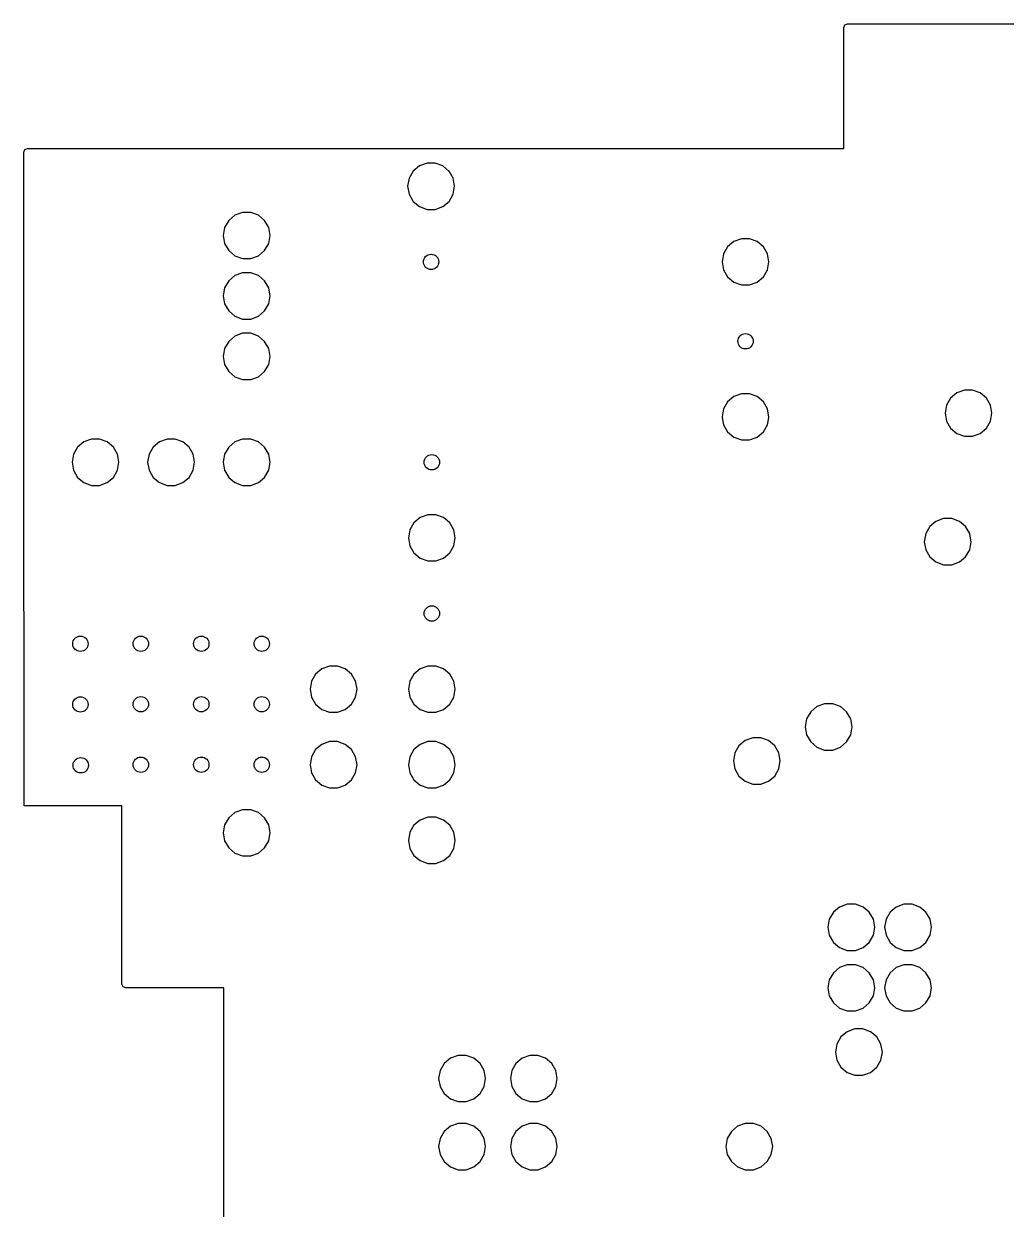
# Model space of a CAD drawing. Extents: x -0.61 to 0.4, y -0.57 to 0.67.
# Drawn here: x -0.606 to -0.094, y 0.051 to 0.668 of the extents above; entities that cross this region are included whole.
import ezdxf

# ---------------------------------------------------------------- set-up
doc = ezdxf.new("R2010")
doc.units = 0
doc.header["$MEASUREMENT"] = 0

msp = doc.modelspace()

# ---------------------------------------------------------------- linework, layer by layer
for p, q in [((-0.17904, 0.6662), (-0.17847, 0.66758)), ((-0.17847, 0.66758), (-0.17708, 0.66816)), ((-0.17708, 0.66816), (-0.08237, 0.66816)), ((-0.17904, 0.6032), (-0.17904, 0.6662)), ((-0.6062, 0.60124), (-0.60563, 0.60262)), ((-0.6062, 0.49493), (-0.6062, 0.60124)), ((-0.60563, 0.60262), (-0.60424, 0.6032)), ((-0.60424, 0.6032), (-0.17904, 0.6032)), ((-0.4001, 0.59408), (-0.40335, 0.59136)), ((-0.39612, 0.59553), (-0.4001, 0.59408)), ((-0.39188, 0.59553), (-0.39612, 0.59553)), ((-0.3879, 0.59408), (-0.39188, 0.59553)), ((-0.38468, 0.59139), (-0.3879, 0.59408)), ((-0.40547, 0.58769), (-0.40621, 0.58351)), ((-0.40335, 0.59136), (-0.40547, 0.58769)), ((-0.38465, 0.59136), (-0.38468, 0.59139)), ((-0.38253, 0.58769), (-0.38465, 0.59136)), ((-0.38179, 0.58351), (-0.38253, 0.58769)), ((-0.40621, 0.58351), (-0.40547, 0.57934)), ((-0.38253, 0.57934), (-0.38179, 0.58351)), ((-0.40547, 0.57934), (-0.40335, 0.57567)), ((-0.40335, 0.57567), (-0.4001, 0.57294)), ((-0.3879, 0.57294), (-0.38465, 0.57567)), ((-0.38465, 0.57567), (-0.38253, 0.57934)), ((-0.49617, 0.56849), (-0.49941, 0.56577)), ((-0.49218, 0.56994), (-0.49617, 0.56849)), ((-0.48794, 0.56994), (-0.49218, 0.56994)), ((-0.48396, 0.56849), (-0.48794, 0.56994)), ((-0.48071, 0.56577), (-0.48396, 0.56849)), ((-0.4001, 0.57294), (-0.39612, 0.57149)), ((-0.39612, 0.57149), (-0.39188, 0.57149)), ((-0.39188, 0.57149), (-0.3879, 0.57294)), ((-0.50153, 0.5621), (-0.50227, 0.55792)), ((-0.49941, 0.56577), (-0.50153, 0.5621)), ((-0.47859, 0.5621), (-0.48071, 0.56577)), ((-0.4782, 0.55989), (-0.47859, 0.5621)), ((-0.50227, 0.55792), (-0.50153, 0.55375)), ((-0.47859, 0.55375), (-0.47786, 0.55792)), ((-0.47786, 0.55792), (-0.4782, 0.55989)), ((-0.23234, 0.55616), (-0.23632, 0.55471)), ((-0.2281, 0.55616), (-0.23234, 0.55616)), ((-0.22412, 0.55471), (-0.2281, 0.55616)), ((-0.50153, 0.55375), (-0.49941, 0.55008)), ((-0.49941, 0.55008), (-0.49617, 0.54735)), ((-0.48396, 0.54735), (-0.48071, 0.55008)), ((-0.48071, 0.55008), (-0.47859, 0.55375)), ((-0.23957, 0.55199), (-0.24169, 0.54832)), ((-0.23632, 0.55471), (-0.23957, 0.55199)), ((-0.22087, 0.55199), (-0.22412, 0.55471)), ((-0.21875, 0.54832), (-0.22087, 0.55199)), ((-0.49617, 0.54735), (-0.49218, 0.5459)), ((-0.49218, 0.5459), (-0.48794, 0.5459)), ((-0.48794, 0.5459), (-0.48396, 0.54735)), ((-0.24169, 0.54832), (-0.24243, 0.54414)), ((-0.24243, 0.54414), (-0.24169, 0.53997)), ((-0.21802, 0.54414), (-0.21875, 0.54832)), ((-0.21875, 0.53997), (-0.21802, 0.54414)), ((-0.49218, 0.53844), (-0.49617, 0.537)), ((-0.48794, 0.53844), (-0.49218, 0.53844)), ((-0.48396, 0.537), (-0.48794, 0.53844)), ((-0.24169, 0.53997), (-0.23957, 0.5363)), ((-0.22087, 0.5363), (-0.21875, 0.53997)), ((-0.49941, 0.53427), (-0.50153, 0.5306)), ((-0.49617, 0.537), (-0.49941, 0.53427)), ((-0.48071, 0.53427), (-0.48396, 0.537)), ((-0.47859, 0.5306), (-0.48071, 0.53427)), ((-0.23957, 0.5363), (-0.23632, 0.53357)), ((-0.23632, 0.53357), (-0.23234, 0.53212)), ((-0.23234, 0.53212), (-0.2281, 0.53212)), ((-0.2281, 0.53212), (-0.22412, 0.53357)), ((-0.22412, 0.53357), (-0.22087, 0.5363)), ((-0.50153, 0.5306), (-0.50227, 0.52643)), ((-0.50227, 0.52643), (-0.50153, 0.52225)), ((-0.4782, 0.52839), (-0.47859, 0.5306)), ((-0.47859, 0.52225), (-0.47786, 0.52643)), ((-0.47786, 0.52643), (-0.4782, 0.52839)), ((-0.50153, 0.52225), (-0.49941, 0.51858)), ((-0.49941, 0.51858), (-0.49617, 0.51586)), ((-0.48396, 0.51586), (-0.48071, 0.51858)), ((-0.48071, 0.51858), (-0.47859, 0.52225)), ((-0.49617, 0.51586), (-0.49218, 0.51441)), ((-0.49218, 0.51441), (-0.48794, 0.51441)), ((-0.48794, 0.51441), (-0.48396, 0.51586)), ((-0.49218, 0.50695), (-0.49617, 0.5055)), ((-0.48794, 0.50695), (-0.49218, 0.50695)), ((-0.48396, 0.5055), (-0.48794, 0.50695)), ((-0.49941, 0.50277), (-0.50153, 0.4991)), ((-0.49617, 0.5055), (-0.49941, 0.50277)), ((-0.48071, 0.50277), (-0.48396, 0.5055)), ((-0.47859, 0.4991), (-0.48071, 0.50277)), ((-0.6062, 0.46343), (-0.6062, 0.49493)), ((-0.50153, 0.4991), (-0.50227, 0.49493)), ((-0.50227, 0.49493), (-0.50153, 0.49075)), ((-0.4782, 0.4969), (-0.47859, 0.4991)), ((-0.47859, 0.49075), (-0.47786, 0.49493)), ((-0.47786, 0.49493), (-0.4782, 0.4969)), ((-0.50153, 0.49075), (-0.49941, 0.48708)), ((-0.48071, 0.48708), (-0.47859, 0.49075)), ((-0.49941, 0.48708), (-0.49617, 0.48436)), ((-0.49617, 0.48436), (-0.49218, 0.48291)), ((-0.49218, 0.48291), (-0.48794, 0.48291)), ((-0.48794, 0.48291), (-0.48396, 0.48436)), ((-0.48396, 0.48436), (-0.48071, 0.48708)), ((-0.23234, 0.47545), (-0.23632, 0.474)), ((-0.2281, 0.47545), (-0.23234, 0.47545)), ((-0.22412, 0.474), (-0.2281, 0.47545)), ((-0.12018, 0.47597), (-0.12343, 0.47325)), ((-0.1162, 0.47742), (-0.12018, 0.47597)), ((-0.11196, 0.47742), (-0.1162, 0.47742)), ((-0.10798, 0.47597), (-0.11196, 0.47742)), ((-0.10473, 0.47325), (-0.10798, 0.47597)), ((-0.23957, 0.47128), (-0.24169, 0.46761)), ((-0.23632, 0.474), (-0.23957, 0.47128)), ((-0.22087, 0.47128), (-0.22412, 0.474)), ((-0.21875, 0.46761), (-0.22087, 0.47128)), ((-0.12555, 0.46958), (-0.12628, 0.4654)), ((-0.12343, 0.47325), (-0.12555, 0.46958)), ((-0.10261, 0.46958), (-0.10473, 0.47325)), ((-0.10187, 0.4654), (-0.10261, 0.46958)), ((-0.606, 0.261), (-0.6062, 0.46343)), ((-0.24169, 0.46761), (-0.24243, 0.46343)), ((-0.24243, 0.46343), (-0.2424, 0.46326)), ((-0.2424, 0.46326), (-0.24201, 0.46108)), ((-0.21836, 0.4654), (-0.21875, 0.46761)), ((-0.21843, 0.46108), (-0.21805, 0.46326)), ((-0.21802, 0.46343), (-0.21836, 0.4654)), ((-0.21805, 0.46326), (-0.21802, 0.46343)), ((-0.12628, 0.4654), (-0.12555, 0.46123)), ((-0.10261, 0.46123), (-0.10187, 0.4654)), ((-0.24201, 0.46108), (-0.24169, 0.45926)), ((-0.24169, 0.45926), (-0.23957, 0.45559)), ((-0.22087, 0.45559), (-0.21875, 0.45926)), ((-0.21875, 0.45926), (-0.21843, 0.46108)), ((-0.12555, 0.46123), (-0.12343, 0.45756)), ((-0.12343, 0.45756), (-0.12018, 0.45483)), ((-0.10798, 0.45483), (-0.10473, 0.45756)), ((-0.10473, 0.45756), (-0.10261, 0.46123)), ((-0.57092, 0.45183), (-0.57491, 0.45038)), ((-0.56668, 0.45183), (-0.57092, 0.45183)), ((-0.5627, 0.45038), (-0.56668, 0.45183)), ((-0.53155, 0.45183), (-0.53554, 0.45038)), ((-0.52731, 0.45183), (-0.53155, 0.45183)), ((-0.52333, 0.45038), (-0.52731, 0.45183)), ((-0.49218, 0.45183), (-0.49617, 0.45038)), ((-0.48794, 0.45183), (-0.49218, 0.45183)), ((-0.48396, 0.45038), (-0.48794, 0.45183)), ((-0.23957, 0.45559), (-0.23632, 0.45286)), ((-0.23632, 0.45286), (-0.23234, 0.45141)), ((-0.23234, 0.45141), (-0.2281, 0.45141)), ((-0.2281, 0.45141), (-0.22412, 0.45286)), ((-0.22412, 0.45286), (-0.22087, 0.45559)), ((-0.12018, 0.45483), (-0.1162, 0.45338)), ((-0.1162, 0.45338), (-0.11196, 0.45338)), ((-0.11196, 0.45338), (-0.10798, 0.45483)), ((-0.57815, 0.44766), (-0.58027, 0.44399)), ((-0.57491, 0.45038), (-0.57815, 0.44766)), ((-0.55945, 0.44766), (-0.5627, 0.45038)), ((-0.55733, 0.44399), (-0.55945, 0.44766)), ((-0.53878, 0.44766), (-0.5409, 0.44399)), ((-0.53554, 0.45038), (-0.53878, 0.44766)), ((-0.52008, 0.44766), (-0.52333, 0.45038)), ((-0.51796, 0.44399), (-0.52008, 0.44766)), ((-0.49941, 0.44766), (-0.50153, 0.44399)), ((-0.49617, 0.45038), (-0.49941, 0.44766)), ((-0.48071, 0.44766), (-0.48396, 0.45038)), ((-0.47859, 0.44399), (-0.48071, 0.44766)), ((-0.58027, 0.44399), (-0.58101, 0.43981)), ((-0.58101, 0.43981), (-0.58027, 0.43564)), ((-0.5566, 0.43981), (-0.55733, 0.44399)), ((-0.55733, 0.43564), (-0.5566, 0.43981)), ((-0.5409, 0.44399), (-0.54164, 0.43981)), ((-0.54164, 0.43981), (-0.5409, 0.43564)), ((-0.51723, 0.43981), (-0.51796, 0.44399)), ((-0.51796, 0.43564), (-0.51723, 0.43981)), ((-0.50153, 0.44399), (-0.50227, 0.43981)), ((-0.50227, 0.43981), (-0.50153, 0.43564)), ((-0.47786, 0.43981), (-0.47859, 0.44399)), ((-0.47859, 0.43564), (-0.47786, 0.43981)), ((-0.58027, 0.43564), (-0.57815, 0.43197)), ((-0.55945, 0.43197), (-0.55733, 0.43564)), ((-0.5409, 0.43564), (-0.53878, 0.43197)), ((-0.52008, 0.43197), (-0.51796, 0.43564)), ((-0.50153, 0.43564), (-0.49941, 0.43197)), ((-0.48071, 0.43197), (-0.47959, 0.43391)), ((-0.47959, 0.43391), (-0.47859, 0.43564)), ((-0.57815, 0.43197), (-0.57491, 0.42924)), ((-0.57491, 0.42924), (-0.57092, 0.42779)), ((-0.57092, 0.42779), (-0.56668, 0.42779)), ((-0.56668, 0.42779), (-0.5627, 0.42924)), ((-0.5627, 0.42924), (-0.55945, 0.43197)), ((-0.53878, 0.43197), (-0.53554, 0.42924)), ((-0.53554, 0.42924), (-0.53155, 0.42779)), ((-0.53155, 0.42779), (-0.52731, 0.42779)), ((-0.52731, 0.42779), (-0.52333, 0.42924)), ((-0.52333, 0.42924), (-0.52008, 0.43197)), ((-0.49941, 0.43197), (-0.49617, 0.42924)), ((-0.49617, 0.42924), (-0.49218, 0.42779)), ((-0.49218, 0.42779), (-0.48794, 0.42779)), ((-0.48794, 0.42779), (-0.48396, 0.42924)), ((-0.48396, 0.42924), (-0.48071, 0.43197)), ((-0.40296, 0.40829), (-0.40508, 0.40462)), ((-0.39971, 0.41101), (-0.40296, 0.40829)), ((-0.39573, 0.41246), (-0.39971, 0.41101)), ((-0.39149, 0.41246), (-0.39573, 0.41246)), ((-0.3875, 0.41101), (-0.39149, 0.41246)), ((-0.38426, 0.40829), (-0.3875, 0.41101)), ((-0.38214, 0.40462), (-0.38426, 0.40829)), ((-0.13101, 0.40904), (-0.13426, 0.40632)), ((-0.12702, 0.41049), (-0.13101, 0.40904)), ((-0.12279, 0.41049), (-0.12702, 0.41049)), ((-0.1188, 0.40904), (-0.12279, 0.41049)), ((-0.11556, 0.40632), (-0.1188, 0.40904)), ((-0.40508, 0.40462), (-0.40581, 0.40044)), ((-0.3814, 0.40044), (-0.38214, 0.40462)), ((-0.13637, 0.40265), (-0.13711, 0.39847)), ((-0.13426, 0.40632), (-0.13637, 0.40265)), ((-0.11344, 0.40265), (-0.11556, 0.40632)), ((-0.11339, 0.40241), (-0.11344, 0.40265)), ((-0.1127, 0.39847), (-0.11339, 0.40241)), ((-0.40581, 0.40044), (-0.40508, 0.39627)), ((-0.40508, 0.39627), (-0.40296, 0.3926)), ((-0.38426, 0.3926), (-0.38214, 0.39627)), ((-0.38214, 0.39627), (-0.38175, 0.39847)), ((-0.38175, 0.39847), (-0.3814, 0.40044)), ((-0.13711, 0.39847), (-0.13637, 0.3943)), ((-0.11344, 0.3943), (-0.1127, 0.39847)), ((-0.40296, 0.3926), (-0.39971, 0.38987)), ((-0.39971, 0.38987), (-0.39573, 0.38842)), ((-0.39149, 0.38842), (-0.3875, 0.38987)), ((-0.3875, 0.38987), (-0.38426, 0.3926)), ((-0.13637, 0.3943), (-0.13426, 0.39063)), ((-0.13426, 0.39063), (-0.13101, 0.3879)), ((-0.1188, 0.3879), (-0.11556, 0.39063)), ((-0.11556, 0.39063), (-0.11344, 0.3943)), ((-0.39573, 0.38842), (-0.39149, 0.38842)), ((-0.13101, 0.3879), (-0.12702, 0.38645)), ((-0.12702, 0.38645), (-0.12279, 0.38645)), ((-0.12279, 0.38645), (-0.1188, 0.3879)), ((-0.44691, 0.33372), (-0.45089, 0.33227)), ((-0.44267, 0.33372), (-0.44691, 0.33372)), ((-0.43868, 0.33227), (-0.44267, 0.33372)), ((-0.39573, 0.33372), (-0.39971, 0.33227)), ((-0.39149, 0.33372), (-0.39573, 0.33372)), ((-0.3875, 0.33227), (-0.39149, 0.33372)), ((-0.45414, 0.32955), (-0.45626, 0.32588)), ((-0.45089, 0.33227), (-0.45414, 0.32955)), ((-0.43544, 0.32955), (-0.43868, 0.33227)), ((-0.43332, 0.32588), (-0.43544, 0.32955)), ((-0.40296, 0.32955), (-0.40508, 0.32588)), ((-0.39971, 0.33227), (-0.40296, 0.32955)), ((-0.38426, 0.32955), (-0.3875, 0.33227)), ((-0.38214, 0.32588), (-0.38426, 0.32955)), ((-0.45626, 0.32588), (-0.45699, 0.3217)), ((-0.45699, 0.3217), (-0.45626, 0.31753)), ((-0.43258, 0.3217), (-0.43332, 0.32588)), ((-0.43332, 0.31753), (-0.43258, 0.3217)), ((-0.40508, 0.32588), (-0.40581, 0.3217)), ((-0.40581, 0.3217), (-0.40508, 0.31753)), ((-0.3814, 0.3217), (-0.38214, 0.32588)), ((-0.38214, 0.31753), (-0.3814, 0.3217)), ((-0.45626, 0.31753), (-0.45414, 0.31386)), ((-0.43544, 0.31386), (-0.43332, 0.31753)), ((-0.40508, 0.31753), (-0.40296, 0.31386)), ((-0.38426, 0.31386), (-0.38214, 0.31753)), ((-0.45414, 0.31386), (-0.45089, 0.31113)), ((-0.45089, 0.31113), (-0.44691, 0.30968)), ((-0.44691, 0.30968), (-0.44267, 0.30968)), ((-0.44267, 0.30968), (-0.43868, 0.31113)), ((-0.43868, 0.31113), (-0.43544, 0.31386)), ((-0.40296, 0.31386), (-0.39971, 0.31113)), ((-0.39971, 0.31113), (-0.39573, 0.30968)), ((-0.39573, 0.30968), (-0.39149, 0.30968)), ((-0.39149, 0.30968), (-0.3875, 0.31113)), ((-0.3875, 0.31113), (-0.38426, 0.31386)), ((-0.19626, 0.30986), (-0.19838, 0.30619)), ((-0.19302, 0.31259), (-0.19626, 0.30986)), ((-0.18903, 0.31404), (-0.19302, 0.31259)), ((-0.18479, 0.31404), (-0.18903, 0.31404)), ((-0.18081, 0.31259), (-0.18479, 0.31404)), ((-0.17756, 0.30986), (-0.18081, 0.31259)), ((-0.17544, 0.30619), (-0.17756, 0.30986)), ((-0.19838, 0.30619), (-0.19912, 0.30202)), ((-0.17471, 0.30202), (-0.17544, 0.30619)), ((-0.22643, 0.29632), (-0.23042, 0.29487)), ((-0.2222, 0.29632), (-0.22643, 0.29632)), ((-0.21821, 0.29487), (-0.2222, 0.29632)), ((-0.19912, 0.30202), (-0.19838, 0.29784)), ((-0.19838, 0.29784), (-0.19626, 0.29417)), ((-0.17756, 0.29417), (-0.17544, 0.29784)), ((-0.17544, 0.29784), (-0.17471, 0.30202)), ((-0.45414, 0.29018), (-0.45626, 0.28651)), ((-0.45089, 0.2929), (-0.45414, 0.29018)), ((-0.44691, 0.29435), (-0.45089, 0.2929)), ((-0.44267, 0.29435), (-0.44691, 0.29435)), ((-0.43868, 0.2929), (-0.44267, 0.29435)), ((-0.43544, 0.29018), (-0.43868, 0.2929)), ((-0.43332, 0.28651), (-0.43544, 0.29018)), ((-0.40296, 0.29018), (-0.40508, 0.28651)), ((-0.39971, 0.2929), (-0.40296, 0.29018)), ((-0.39573, 0.29435), (-0.39971, 0.2929)), ((-0.39149, 0.29435), (-0.39573, 0.29435)), ((-0.3875, 0.2929), (-0.39149, 0.29435)), ((-0.38426, 0.29018), (-0.3875, 0.2929)), ((-0.38214, 0.28651), (-0.38426, 0.29018)), ((-0.23366, 0.29214), (-0.23578, 0.28847)), ((-0.23042, 0.29487), (-0.23366, 0.29214)), ((-0.21497, 0.29214), (-0.21821, 0.29487)), ((-0.21285, 0.28847), (-0.21497, 0.29214)), ((-0.19626, 0.29417), (-0.19302, 0.29145)), ((-0.19302, 0.29145), (-0.18903, 0.29)), ((-0.18479, 0.29), (-0.18081, 0.29145)), ((-0.18081, 0.29145), (-0.17756, 0.29417)), ((-0.45626, 0.28651), (-0.45699, 0.28233)), ((-0.43258, 0.28233), (-0.43332, 0.28651)), ((-0.40508, 0.28651), (-0.40581, 0.28233)), ((-0.38175, 0.2843), (-0.38214, 0.28651)), ((-0.3814, 0.28233), (-0.38175, 0.2843)), ((-0.23578, 0.28847), (-0.23652, 0.2843)), ((-0.23652, 0.2843), (-0.23578, 0.28012)), ((-0.21211, 0.2843), (-0.21285, 0.28847)), ((-0.2128, 0.28036), (-0.21211, 0.2843)), ((-0.18903, 0.29), (-0.18479, 0.29)), ((-0.45699, 0.28233), (-0.45626, 0.27816)), ((-0.45626, 0.27816), (-0.45414, 0.27449)), ((-0.43544, 0.27449), (-0.43332, 0.27816)), ((-0.43332, 0.27816), (-0.43258, 0.28233)), ((-0.40581, 0.28233), (-0.40508, 0.27816)), ((-0.40508, 0.27816), (-0.40296, 0.27449)), ((-0.38426, 0.27449), (-0.38214, 0.27816)), ((-0.38214, 0.27816), (-0.3814, 0.28233)), ((-0.23578, 0.28012), (-0.23366, 0.27645)), ((-0.21497, 0.27645), (-0.21285, 0.28012)), ((-0.21285, 0.28012), (-0.2128, 0.28036)), ((-0.45414, 0.27449), (-0.45089, 0.27176)), ((-0.45089, 0.27176), (-0.44691, 0.27031)), ((-0.44267, 0.27031), (-0.43868, 0.27176)), ((-0.43868, 0.27176), (-0.43544, 0.27449)), ((-0.40296, 0.27449), (-0.39971, 0.27176)), ((-0.39971, 0.27176), (-0.39573, 0.27031)), ((-0.39149, 0.27031), (-0.3875, 0.27176)), ((-0.3875, 0.27176), (-0.38426, 0.27449)), ((-0.23366, 0.27645), (-0.23042, 0.27373)), ((-0.23042, 0.27373), (-0.22643, 0.27228)), ((-0.22643, 0.27228), (-0.2222, 0.27228)), ((-0.2222, 0.27228), (-0.21821, 0.27373)), ((-0.21821, 0.27373), (-0.21497, 0.27645)), ((-0.44691, 0.27031), (-0.44267, 0.27031)), ((-0.39573, 0.27031), (-0.39149, 0.27031)), ((-0.55502, 0.261), (-0.606, 0.261)), ((-0.55502, 0.16815), (-0.55502, 0.261)), ((-0.49941, 0.25474), (-0.50153, 0.25107)), ((-0.49617, 0.25747), (-0.49941, 0.25474)), ((-0.49218, 0.25892), (-0.49617, 0.25747)), ((-0.48794, 0.25892), (-0.49218, 0.25892)), ((-0.48396, 0.25747), (-0.48794, 0.25892)), ((-0.48071, 0.25474), (-0.48396, 0.25747)), ((-0.47859, 0.25107), (-0.48071, 0.25474)), ((-0.39971, 0.25353), (-0.40296, 0.25081)), ((-0.39573, 0.25498), (-0.39971, 0.25353)), ((-0.39149, 0.25498), (-0.39573, 0.25498)), ((-0.3875, 0.25353), (-0.39149, 0.25498)), ((-0.38426, 0.25081), (-0.3875, 0.25353)), ((-0.50153, 0.25107), (-0.50227, 0.2469)), ((-0.47786, 0.2469), (-0.47859, 0.25107)), ((-0.40508, 0.24714), (-0.40581, 0.24296)), ((-0.40296, 0.25081), (-0.40508, 0.24714)), ((-0.38214, 0.24714), (-0.38426, 0.25081)), ((-0.3814, 0.24296), (-0.38214, 0.24714)), ((-0.50227, 0.2469), (-0.50153, 0.24272)), ((-0.50153, 0.24272), (-0.49941, 0.23905)), ((-0.48071, 0.23905), (-0.47859, 0.24272)), ((-0.47859, 0.24272), (-0.47855, 0.24296)), ((-0.47855, 0.24296), (-0.47786, 0.2469)), ((-0.40581, 0.24296), (-0.40508, 0.23879)), ((-0.38214, 0.23879), (-0.3814, 0.24296)), ((-0.49941, 0.23905), (-0.49617, 0.23633)), ((-0.49617, 0.23633), (-0.49218, 0.23488)), ((-0.49218, 0.23488), (-0.48794, 0.23488)), ((-0.48794, 0.23488), (-0.48396, 0.23633)), ((-0.48396, 0.23633), (-0.48071, 0.23905)), ((-0.40508, 0.23879), (-0.40296, 0.23512)), ((-0.40296, 0.23512), (-0.39971, 0.23239)), ((-0.3875, 0.23239), (-0.38426, 0.23512)), ((-0.38426, 0.23512), (-0.38214, 0.23879)), ((-0.39971, 0.23239), (-0.39573, 0.23094)), ((-0.39573, 0.23094), (-0.39149, 0.23094)), ((-0.39149, 0.23094), (-0.3875, 0.23239)), ((-0.18445, 0.20553), (-0.18657, 0.20186)), ((-0.1812, 0.20825), (-0.18445, 0.20553)), ((-0.17722, 0.2097), (-0.1812, 0.20825)), ((-0.17298, 0.2097), (-0.17722, 0.2097)), ((-0.169, 0.20825), (-0.17298, 0.2097)), ((-0.16575, 0.20553), (-0.169, 0.20825)), ((-0.16363, 0.20186), (-0.16575, 0.20553)), ((-0.15492, 0.20553), (-0.15704, 0.20186)), ((-0.15168, 0.20825), (-0.15492, 0.20553)), ((-0.14769, 0.2097), (-0.15168, 0.20825)), ((-0.14346, 0.2097), (-0.14769, 0.2097)), ((-0.13947, 0.20825), (-0.14346, 0.2097)), ((-0.13623, 0.20553), (-0.13947, 0.20825)), ((-0.13411, 0.20186), (-0.13623, 0.20553)), ((-0.18657, 0.20186), (-0.18731, 0.19769)), ((-0.18731, 0.19769), (-0.18657, 0.19351)), ((-0.1629, 0.19769), (-0.16363, 0.20186)), ((-0.16363, 0.19351), (-0.1629, 0.19769)), ((-0.15704, 0.20186), (-0.15778, 0.19769)), ((-0.15778, 0.19769), (-0.15704, 0.19351)), ((-0.13337, 0.19769), (-0.13411, 0.20186)), ((-0.13411, 0.19351), (-0.13337, 0.19769)), ((-0.18657, 0.19351), (-0.18445, 0.18984)), ((-0.16575, 0.18984), (-0.16363, 0.19351)), ((-0.15704, 0.19351), (-0.15492, 0.18984)), ((-0.13623, 0.18984), (-0.13411, 0.19351)), ((-0.18445, 0.18984), (-0.1812, 0.18712)), ((-0.1812, 0.18712), (-0.17722, 0.18567)), ((-0.17722, 0.18567), (-0.17298, 0.18567)), ((-0.17298, 0.18567), (-0.169, 0.18712)), ((-0.169, 0.18712), (-0.16575, 0.18984)), ((-0.15492, 0.18984), (-0.15168, 0.18712)), ((-0.15168, 0.18712), (-0.14769, 0.18567)), ((-0.14769, 0.18567), (-0.14346, 0.18567)), ((-0.14346, 0.18567), (-0.13947, 0.18712)), ((-0.13947, 0.18712), (-0.13626, 0.18981)), ((-0.13626, 0.18981), (-0.13623, 0.18984)), ((-0.18445, 0.17403), (-0.18657, 0.17036)), ((-0.1812, 0.17676), (-0.18445, 0.17403)), ((-0.17722, 0.17821), (-0.1812, 0.17676)), ((-0.17298, 0.17821), (-0.17722, 0.17821)), ((-0.169, 0.17676), (-0.17298, 0.17821)), ((-0.16575, 0.17403), (-0.169, 0.17676)), ((-0.16363, 0.17036), (-0.16575, 0.17403)), ((-0.15492, 0.17403), (-0.15704, 0.17036)), ((-0.15168, 0.17676), (-0.15492, 0.17403)), ((-0.14769, 0.17821), (-0.15168, 0.17676)), ((-0.14346, 0.17821), (-0.14769, 0.17821)), ((-0.13947, 0.17676), (-0.14346, 0.17821)), ((-0.13623, 0.17403), (-0.13947, 0.17676)), ((-0.13411, 0.17036), (-0.13623, 0.17403)), ((-0.55445, 0.16676), (-0.55502, 0.16815)), ((-0.55306, 0.16619), (-0.55445, 0.16676)), ((-0.18657, 0.17036), (-0.18731, 0.16619)), ((-0.1629, 0.16619), (-0.16363, 0.17036)), ((-0.15704, 0.17036), (-0.15778, 0.16619)), ((-0.13337, 0.16619), (-0.13411, 0.17036)), ((-0.50187, 0.16619), (-0.55306, 0.16619)), ((-0.50187, -0.02378), (-0.50187, 0.16619)), ((-0.18731, 0.16619), (-0.18657, 0.16201)), ((-0.18657, 0.16201), (-0.18445, 0.15834)), ((-0.16575, 0.15834), (-0.16363, 0.16201)), ((-0.16363, 0.16201), (-0.1629, 0.16619)), ((-0.15778, 0.16619), (-0.15704, 0.16201)), ((-0.15704, 0.16201), (-0.15492, 0.15834)), ((-0.13623, 0.15834), (-0.13411, 0.16201)), ((-0.13411, 0.16201), (-0.13337, 0.16619)), ((-0.18445, 0.15834), (-0.1812, 0.15562)), ((-0.1812, 0.15562), (-0.17722, 0.15417)), ((-0.17298, 0.15417), (-0.169, 0.15562)), ((-0.169, 0.15562), (-0.16575, 0.15834)), ((-0.15492, 0.15834), (-0.15168, 0.15562)), ((-0.15168, 0.15562), (-0.14769, 0.15417)), ((-0.14346, 0.15417), (-0.13947, 0.15562)), ((-0.13947, 0.15562), (-0.13623, 0.15834)), ((-0.17722, 0.15417), (-0.17298, 0.15417)), ((-0.14769, 0.15417), (-0.14346, 0.15417)), ((-0.17727, 0.14329), (-0.18051, 0.14057)), ((-0.17328, 0.14474), (-0.17727, 0.14329)), ((-0.16905, 0.14474), (-0.17328, 0.14474)), ((-0.16506, 0.14329), (-0.16905, 0.14474)), ((-0.16182, 0.14057), (-0.16506, 0.14329)), ((-0.18263, 0.1369), (-0.18337, 0.13272)), ((-0.18051, 0.14057), (-0.18263, 0.1369)), ((-0.1597, 0.1369), (-0.16182, 0.14057)), ((-0.15896, 0.13272), (-0.1597, 0.1369)), ((-0.37998, 0.13096), (-0.38396, 0.12951)), ((-0.37574, 0.13096), (-0.37998, 0.13096)), ((-0.37176, 0.12951), (-0.37574, 0.13096)), ((-0.34258, 0.13096), (-0.34656, 0.12951)), ((-0.33834, 0.13096), (-0.34258, 0.13096)), ((-0.33435, 0.12951), (-0.33834, 0.13096)), ((-0.18337, 0.13272), (-0.18263, 0.12855)), ((-0.1597, 0.12855), (-0.15896, 0.13272)), ((-0.38721, 0.12679), (-0.38933, 0.12312)), ((-0.38396, 0.12951), (-0.38721, 0.12679)), ((-0.36851, 0.12679), (-0.37176, 0.12951)), ((-0.36639, 0.12312), (-0.36851, 0.12679)), ((-0.34981, 0.12679), (-0.35193, 0.12312)), ((-0.34656, 0.12951), (-0.34981, 0.12679)), ((-0.33111, 0.12679), (-0.33435, 0.12951)), ((-0.32899, 0.12312), (-0.33111, 0.12679)), ((-0.18263, 0.12855), (-0.18051, 0.12488)), ((-0.18051, 0.12488), (-0.17727, 0.12215)), ((-0.16506, 0.12215), (-0.16182, 0.12488)), ((-0.16182, 0.12488), (-0.1597, 0.12855)), ((-0.38933, 0.12312), (-0.39006, 0.11894)), ((-0.39006, 0.11894), (-0.38933, 0.11477)), ((-0.36565, 0.11894), (-0.36639, 0.12312)), ((-0.36639, 0.11477), (-0.36565, 0.11894)), ((-0.35193, 0.12312), (-0.35266, 0.11894)), ((-0.35266, 0.11894), (-0.35193, 0.11477)), ((-0.32825, 0.11894), (-0.32899, 0.12312)), ((-0.32899, 0.11477), (-0.32825, 0.11894)), ((-0.17727, 0.12215), (-0.17328, 0.1207)), ((-0.17328, 0.1207), (-0.16905, 0.1207)), ((-0.16905, 0.1207), (-0.16506, 0.12215)), ((-0.38933, 0.11477), (-0.38721, 0.1111)), ((-0.36851, 0.1111), (-0.36639, 0.11477)), ((-0.35193, 0.11477), (-0.34981, 0.1111)), ((-0.33111, 0.1111), (-0.32899, 0.11477)), ((-0.38721, 0.1111), (-0.38396, 0.10837)), ((-0.38396, 0.10837), (-0.37998, 0.10693)), ((-0.37998, 0.10693), (-0.37574, 0.10693)), ((-0.37574, 0.10693), (-0.37176, 0.10837)), ((-0.37176, 0.10837), (-0.36851, 0.1111)), ((-0.34981, 0.1111), (-0.34656, 0.10837)), ((-0.34656, 0.10837), (-0.34258, 0.10693)), ((-0.34258, 0.10693), (-0.33834, 0.10693)), ((-0.33834, 0.10693), (-0.33435, 0.10837)), ((-0.33435, 0.10837), (-0.33111, 0.1111)), ((-0.38396, 0.09408), (-0.38721, 0.09136)), ((-0.37998, 0.09553), (-0.38396, 0.09408)), ((-0.37574, 0.09553), (-0.37998, 0.09553)), ((-0.37176, 0.09408), (-0.37574, 0.09553)), ((-0.36851, 0.09136), (-0.37176, 0.09408)), ((-0.34656, 0.09408), (-0.34981, 0.09136)), ((-0.34258, 0.09553), (-0.34656, 0.09408)), ((-0.33834, 0.09553), (-0.34258, 0.09553)), ((-0.33435, 0.09408), (-0.33834, 0.09553)), ((-0.33111, 0.09136), (-0.33435, 0.09408)), ((-0.23435, 0.09408), (-0.2376, 0.09136)), ((-0.23037, 0.09553), (-0.23435, 0.09408)), ((-0.22613, 0.09553), (-0.23037, 0.09553)), ((-0.22215, 0.09408), (-0.22613, 0.09553)), ((-0.2189, 0.09136), (-0.22215, 0.09408)), ((-0.38933, 0.08769), (-0.39006, 0.08351)), ((-0.38721, 0.09136), (-0.38933, 0.08769)), ((-0.36639, 0.08769), (-0.36851, 0.09136)), ((-0.36565, 0.08351), (-0.36639, 0.08769)), ((-0.35193, 0.08769), (-0.35266, 0.08351)), ((-0.34981, 0.09136), (-0.35193, 0.08769)), ((-0.32899, 0.08769), (-0.33111, 0.09136)), ((-0.32825, 0.08351), (-0.32899, 0.08769)), ((-0.23972, 0.08769), (-0.24046, 0.08351)), ((-0.2376, 0.09136), (-0.23972, 0.08769)), ((-0.21678, 0.08769), (-0.2189, 0.09136)), ((-0.21605, 0.08351), (-0.21678, 0.08769)), ((-0.39006, 0.08351), (-0.38933, 0.07934)), ((-0.36639, 0.07934), (-0.36565, 0.08351)), ((-0.35266, 0.08351), (-0.35193, 0.07934)), ((-0.32899, 0.07934), (-0.32825, 0.08351)), ((-0.24046, 0.08351), (-0.23972, 0.07934)), ((-0.21678, 0.07934), (-0.21605, 0.08351)), ((-0.38933, 0.07934), (-0.38721, 0.07567)), ((-0.38721, 0.07567), (-0.38396, 0.07294)), ((-0.37176, 0.07294), (-0.36851, 0.07567)), ((-0.36851, 0.07567), (-0.36639, 0.07934)), ((-0.35193, 0.07934), (-0.34981, 0.07567)), ((-0.34981, 0.07567), (-0.34656, 0.07294)), ((-0.33435, 0.07294), (-0.33111, 0.07567)), ((-0.33111, 0.07567), (-0.32899, 0.07934)), ((-0.23972, 0.07934), (-0.2376, 0.07567)), ((-0.2376, 0.07567), (-0.23435, 0.07294)), ((-0.22215, 0.07294), (-0.2189, 0.07567)), ((-0.2189, 0.07567), (-0.21678, 0.07934)), ((-0.38396, 0.07294), (-0.37998, 0.07149)), ((-0.37998, 0.07149), (-0.37574, 0.07149)), ((-0.37574, 0.07149), (-0.37176, 0.07294)), ((-0.34656, 0.07294), (-0.34258, 0.07149)), ((-0.34258, 0.07149), (-0.33834, 0.07149)), ((-0.33834, 0.07149), (-0.33435, 0.07294)), ((-0.23435, 0.07294), (-0.23037, 0.07149)), ((-0.23037, 0.07149), (-0.22613, 0.07149)), ((-0.22613, 0.07149), (-0.22215, 0.07294))]:
    msp.add_line(p, q)
for centre in [(-0.394, 0.54414), (-0.23022, 0.5028), (-0.39361, 0.43981), (-0.39361, 0.36107), (-0.57668, 0.34532), (-0.54518, 0.34532), (-0.51369, 0.34532), (-0.48219, 0.34532), (-0.57667, 0.31371), (-0.54518, 0.31383), (-0.51369, 0.31383), (-0.48219, 0.31383), (-0.5765, 0.28203), (-0.54518, 0.28233), (-0.51369, 0.28233), (-0.48219, 0.28233)]:
    msp.add_circle(centre, 0.004)

doc.saveas('drawing.dxf')
